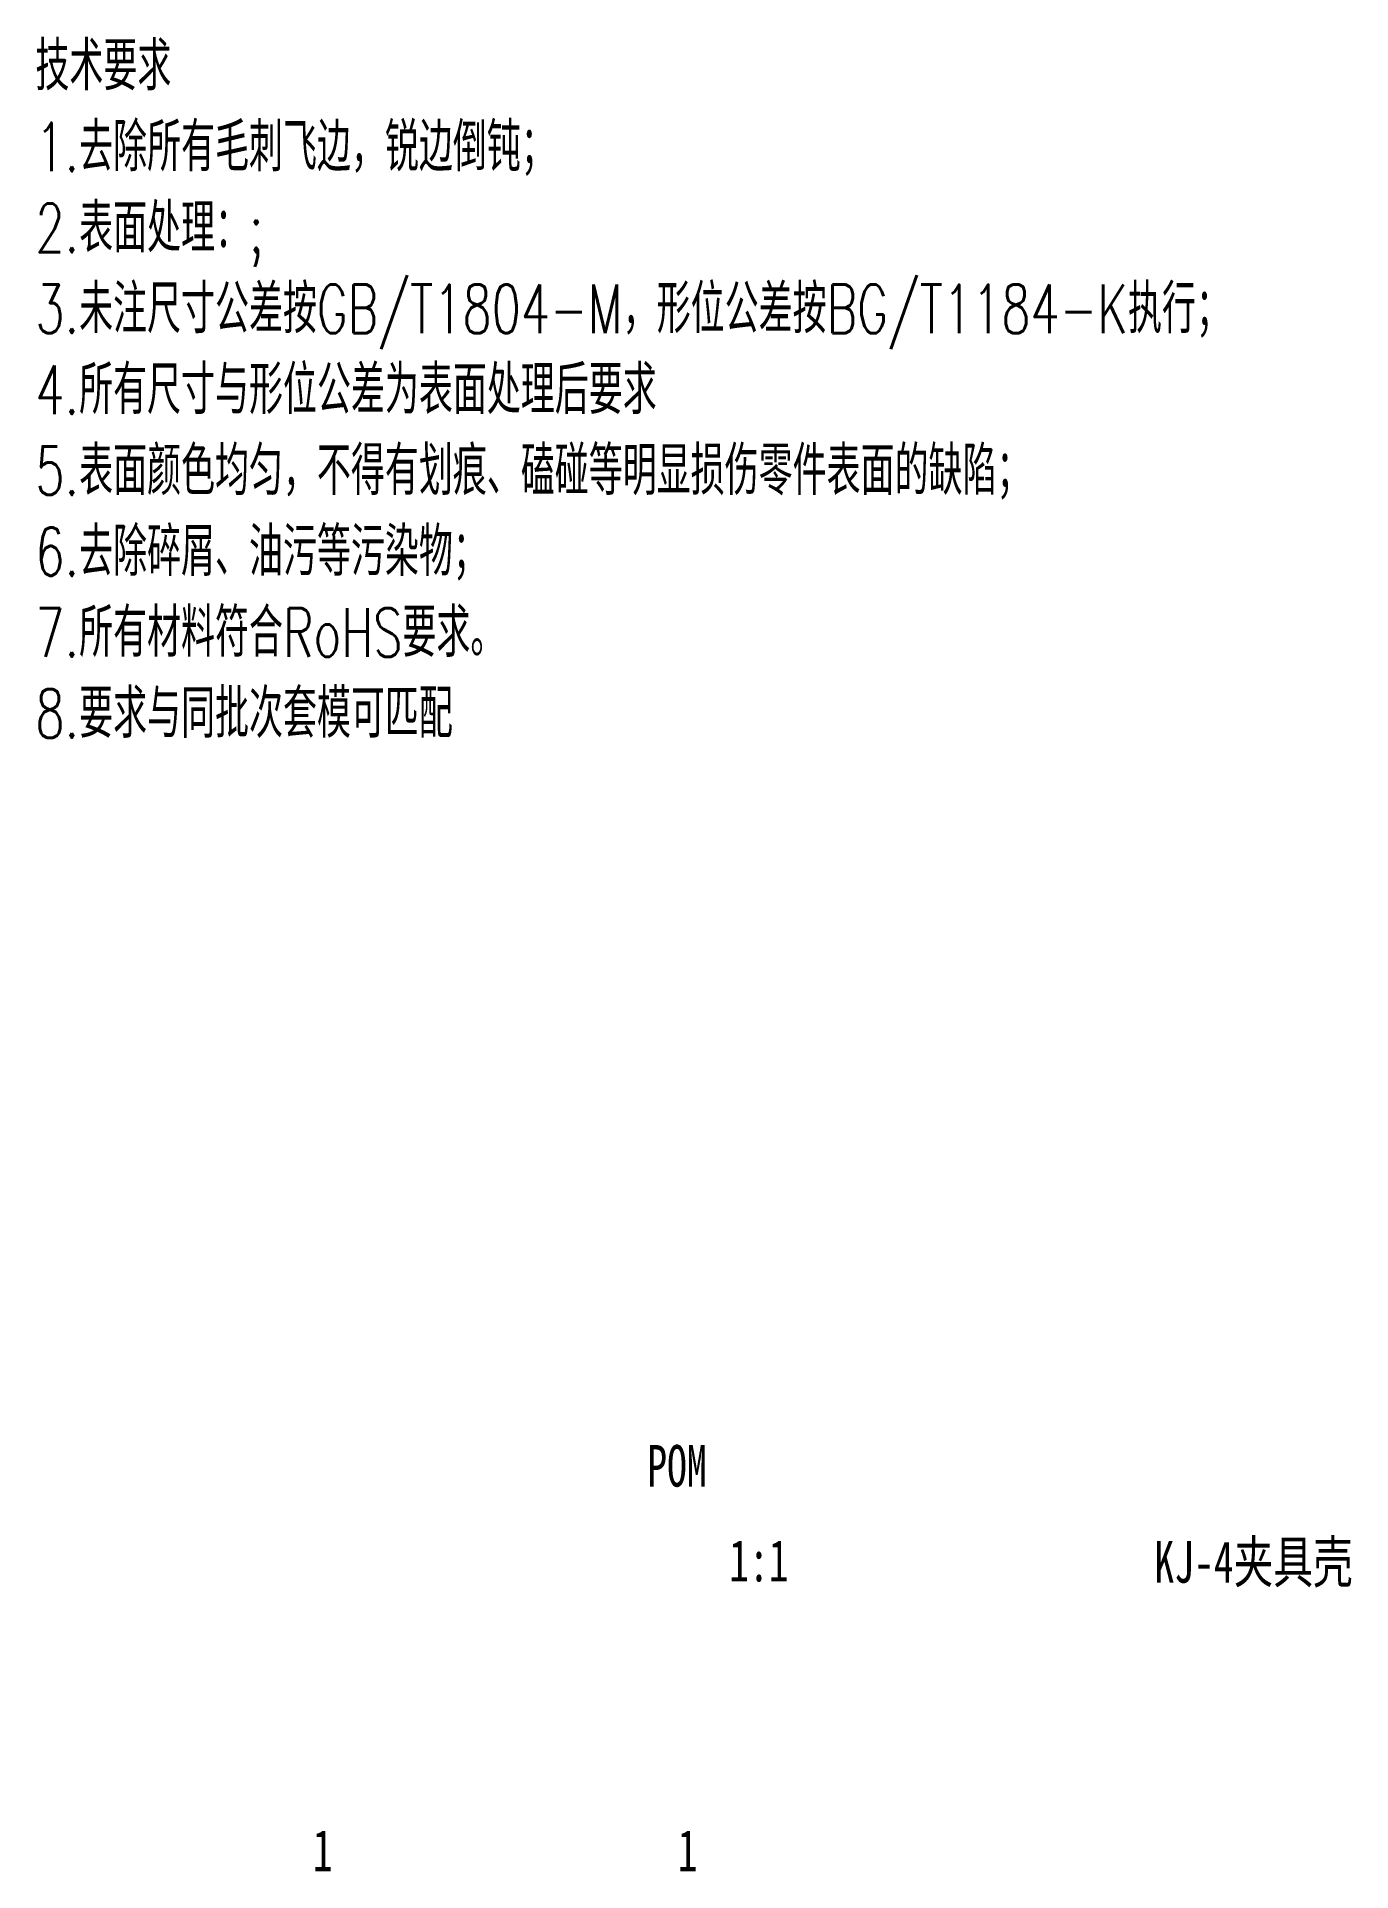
# Model space of a CAD drawing. Header units: millimetres. Extents: x 184 to 278, y 7 to 140.
import ezdxf

# ---------------------------------------------------------------- set-up
doc = ezdxf.new("R2010")
doc.units = ezdxf.units.MM
doc.layers.add('1轮廓实线层', color=7, linetype='Continuous', lineweight=40)
doc.layers.add('尺寸线层', color=145, linetype='Continuous', lineweight=18)
doc.styles.add('HZ', font='txt.shx', dxfattribs={"width": 0.7, "height": 3.5, "bigfont": 'hztxt.shx'})
doc.styles.add('宋体', font='SimSun.ttf', dxfattribs={"width": 0.7})

msp = doc.modelspace()

# ---------------------------------------------------------------- texts
at = {"layer": '1轮廓实线层', "color": 3, "insert": (183.51, 139.22), "char_height": 3.5, "width": 107.0937, "attachment_point": 1, "style": 'HZ'}
msp.add_mtext('技术要求\\P1.去除所有毛刺飞边，锐边倒钝；\\P2.表面处理：{\\C6;;\\P3.未注尺寸公差按GB/T1804-M，形位公差按BG/T1184-K执行；\\P\\C3;4}.所有尺寸与形位公差为表面处理后要求\\P5.表面颜色均匀，不得有划痕、磕碰等明显损伤零件表面的缺陷；\\P6.去除碎屑、油污等污染物；\\P{\\C1;7.\\C2;所有材料符合RoHS要求。\\P8.要求与同批次套模可匹配}', dxfattribs=at)
at = {"layer": '尺寸线层', "color": 6, "char_height": 3, "attachment_point": 5, "line_spacing_factor": 0.89982, "style": '宋体'}
for s, insert, width in [('POM', (229.77, 36.53), 29.7131), ('1:1', (235.68, 29.69), 7.0261), ('KJ-4{\\fSimSun|b0|i0|c134|p2;夹具壳}', (271.35, 29.45), 29.3751), ('1', (204.23, 8.82), 7.0261), ('1', (230.54, 8.82), 7.0261)]:
    msp.add_mtext(s, dxfattribs=dict(at, insert=insert, width=width))

doc.saveas('drawing.dxf')
